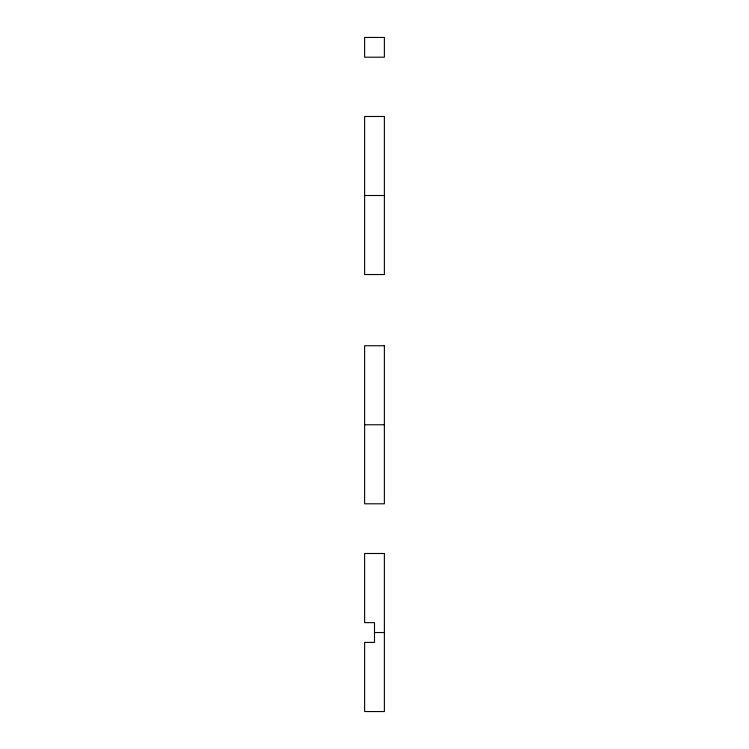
<?xml version="1.0" encoding="UTF-8"?>
<svg xmlns="http://www.w3.org/2000/svg" width="749" height="749" viewBox="0 0 749 749"><rect width="100%" height="100%" fill="white"/><g stroke="black" fill="none" stroke-linecap="round" stroke-linejoin="round"><path stroke-width="1.12" d="M364.623 195.508L384.377 195.508M364.623 424.767L384.377 424.767M374.5 632.521L384.377 632.521M384.377 37.45L364.623 37.45L364.623 57.205L384.377 57.205L384.377 37.45M384.377 116.479L364.623 116.479L364.623 274.537L384.377 274.537L384.377 116.479M384.377 345.738L364.623 345.738L364.623 503.796L384.377 503.796L384.377 345.738M384.377 553.492L364.623 553.492L364.623 622.644L374.5 622.644L374.5 642.399L364.623 642.399L364.623 711.55L384.377 711.55L384.377 553.492"/></g></svg>
